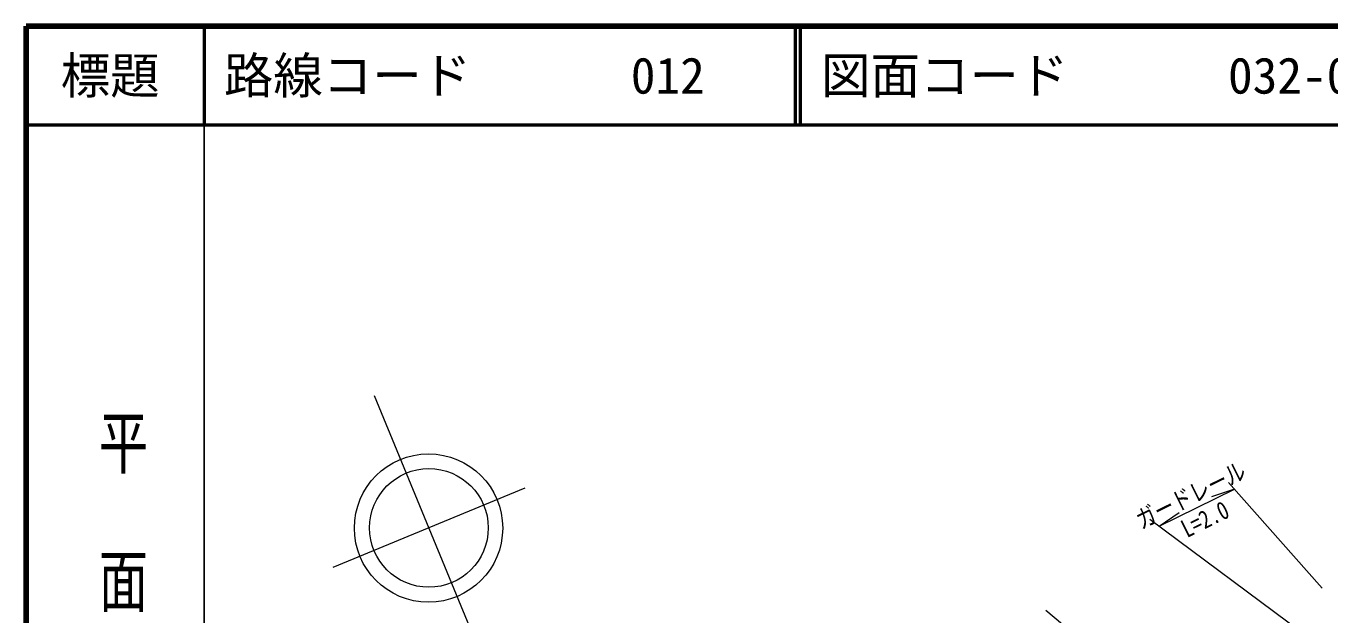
# Model space of a CAD drawing. Units: millimetres, scale not verified. Extents: x 40000 to 680000, y 20000 to 380000.
# Drawn here: x 40000 to 171827, y 320447 to 380000 of the extents above; entities that cross this region are included whole.
import ezdxf
from ezdxf.enums import TextEntityAlignment as Align

# ---------------------------------------------------------------- set-up
doc = ezdxf.new("R2010")
doc.units = ezdxf.units.MM
doc.header["$LTSCALE"] = 1000
for name, color, linetype, lineweight in [('M-BMK-SRVR', 3, 'Continuous', 13), ('M-STR-HTXT', 7, 'Continuous', 13), ('M-TTL', 2, 'Continuous', 140), ('M-TTL-BAND', 7, 'Continuous', 25), ('M-TTL-LINE', 7, 'Continuous', 50)]:
    doc.layers.add(name, color=color, linetype=linetype, lineweight=lineweight)
doc.layers.add('M-TTL-TXT', color=7, linetype='Continuous')
doc.styles.add('@ＭＳ ゴシック', font='')
doc.styles.add('ＭＳ ゴシック', font='')
doc.styles.get('@ＭＳ ゴシック').set_extended_font_data('@MS Gothic')
doc.styles.get('ＭＳ ゴシック').set_extended_font_data('MS Gothic')

msp = doc.modelspace()

# ---------------------------------------------------------------- linework, layer by layer
at = {"layer": 'M-BMK-SRVR'}
for p, q in [((75200, 342652), (87792, 312117)), ((90435, 333250), (71021, 325244))]:
    msp.add_line(p, q, dxfattribs=at)
for centre, radius in [((80689, 329231), 7500), ((80728, 329247), 6000)]:
    msp.add_circle(centre, radius, dxfattribs=at)
at = {"layer": 'M-STR-HTXT'}
for p, q in [((171039, 323157), (161583, 333849)), ((154555, 329413), (162180, 333173)), ((162180, 333173), (159849, 332404)), ((169007, 318647), (153634, 330099)), ((154555, 329413), (156585, 330795)), ((157159, 309112), (143104, 320895))]:
    msp.add_line(p, q, dxfattribs=at)
at = {"layer": 'M-TTL'}
for p, q in [((40000, 380000), (40000, 20000)), ((680000, 380000), (40000, 380000))]:
    msp.add_line(p, q, dxfattribs=at)
at = {"layer": 'M-TTL-BAND'}
msp.add_line((58000, 370000), (58000, 20000), dxfattribs=at)
at = {"layer": 'M-TTL-LINE'}
for p, q in [((58000, 380000), (58000, 370000)), ((117750, 380000), (117750, 370000)), ((118250, 380000), (118250, 370000)), ((40000, 370000), (680000, 370000))]:
    msp.add_line(p, q, dxfattribs=at)

# ---------------------------------------------------------------- texts
at = {"layer": 'M-STR-HTXT', "style": 'ＭＳ ゴシック', "width": 0.8}
for s, p in [('ガードレール', (158391, 331247)), ('L=2.0', (159837, 328820))]:
    msp.add_text(s, height=1833, rotation=26.246, dxfattribs=at).set_placement(p, align=Align.BOTTOM_CENTER)
at = {"layer": 'M-TTL-BAND', "style": '@ＭＳ ゴシック', "width": 1.4}
msp.add_text('平  面  図', height=3666, rotation=270, dxfattribs=at).set_placement((49777, 306475), align=Align.MIDDLE_RIGHT)
at = {"layer": 'M-TTL-TXT', "style": 'ＭＳ ゴシック'}
msp.add_text('標題', height=3666, dxfattribs=at).set_placement((48500, 375000), align=Align.MIDDLE_CENTER)
for s, p in [('路線コード', (60000, 375000)), ('図面コード', (120380, 375000)), ('012', (101142, 375000)), ('032-00', (161521, 375000))]:
    msp.add_text(s, height=3666, dxfattribs=at).set_placement(p, align=Align.MIDDLE_LEFT)

doc.saveas('drawing.dxf')
